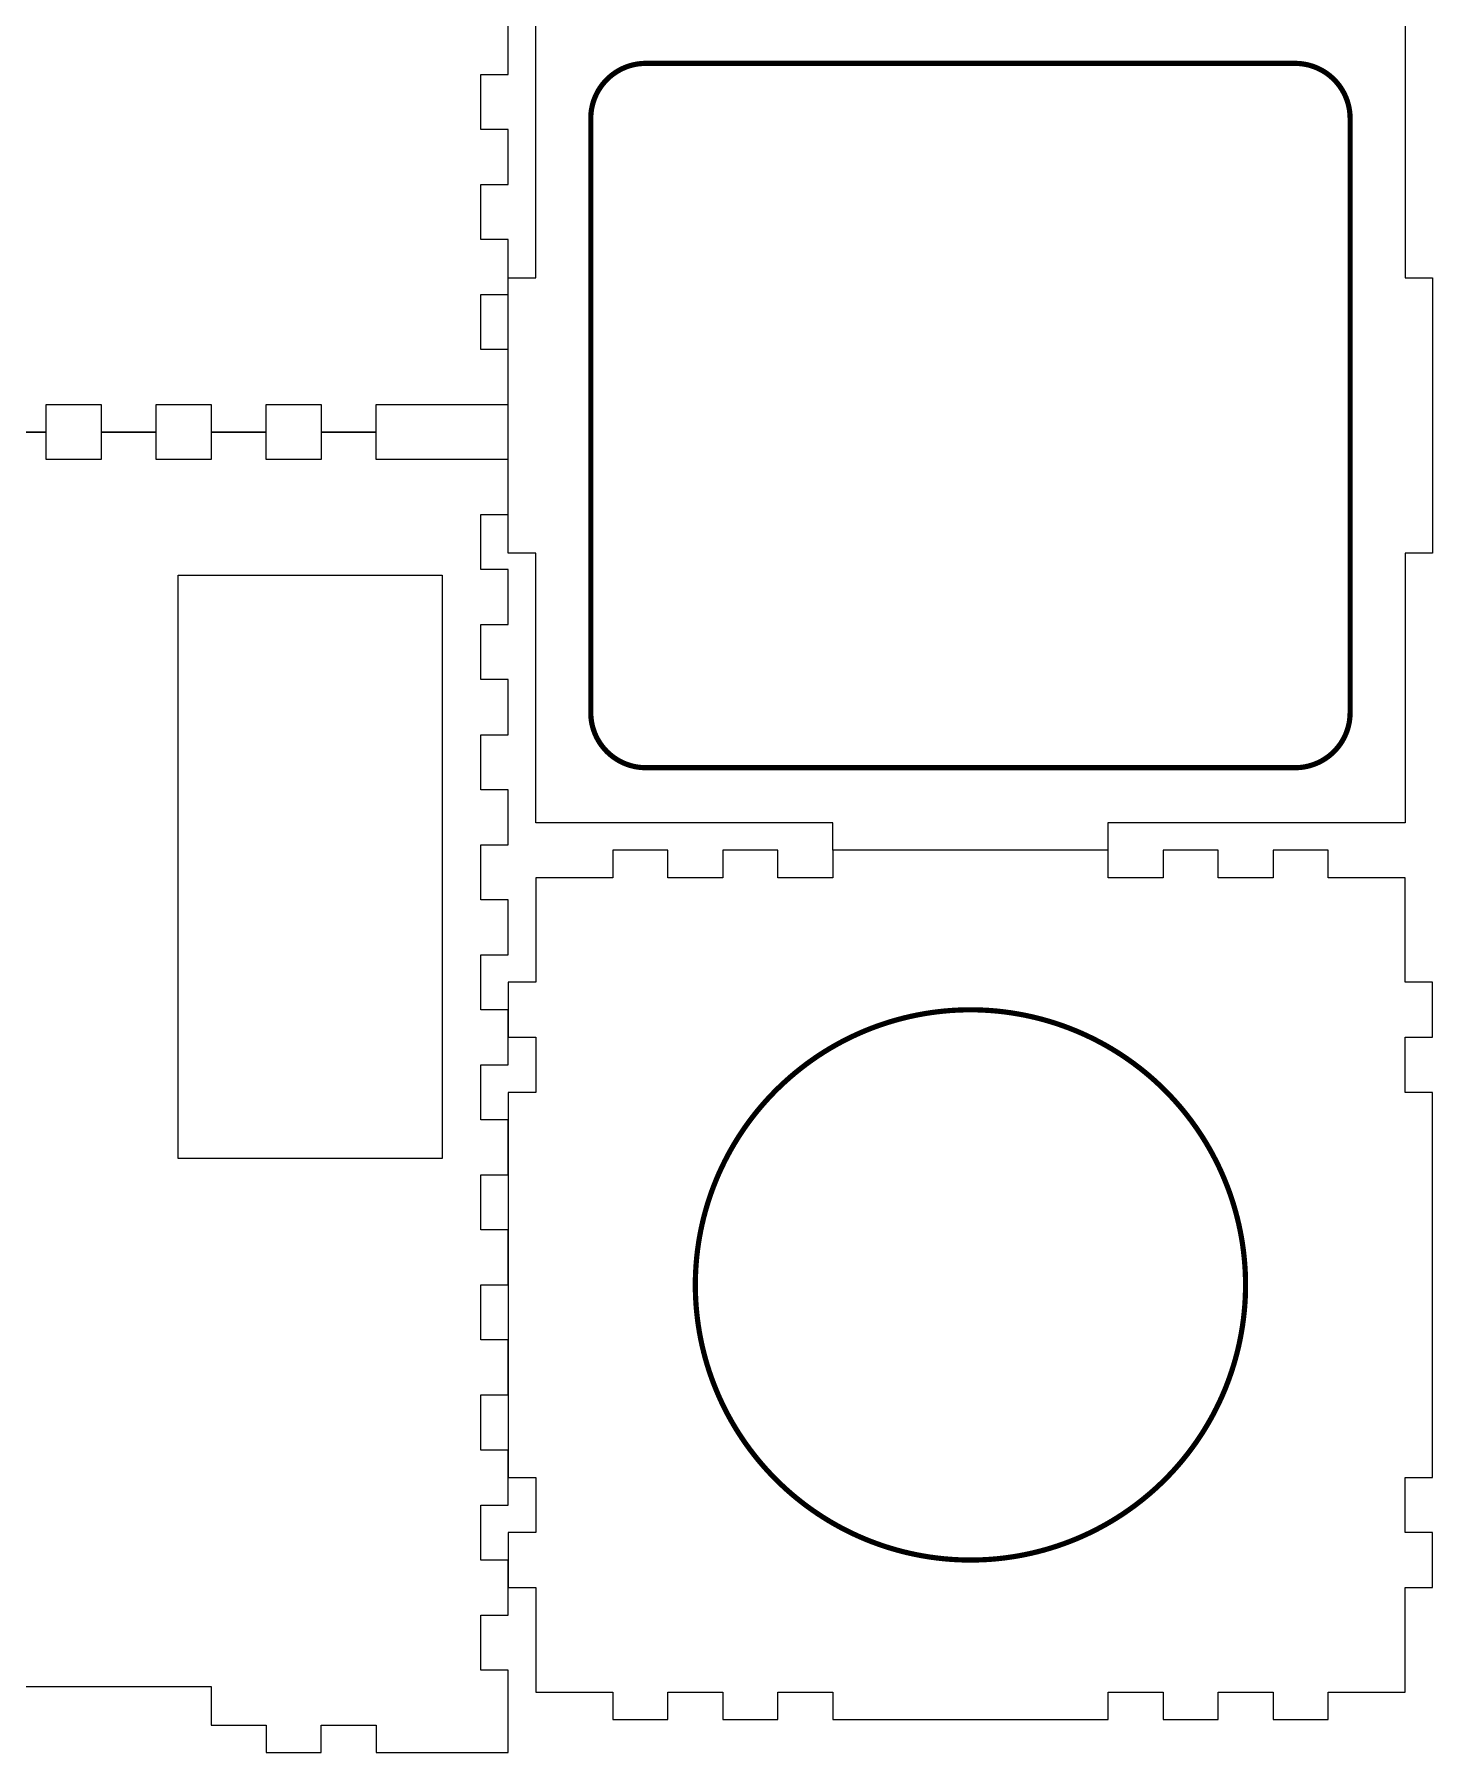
# Model space of a CAD drawing. Extents: x 0 to 494, y 0 to 480.
# Drawn here: x 239.9 to 494, y 0 to 312.3 of the extents above; entities that cross this region are included whole.
import ezdxf

# ---------------------------------------------------------------- set-up
doc = ezdxf.new("R2010")
doc.units = 0
doc.layers.get('0').update_dxf_attribs({"linetype": 'CONTINUOUS'})

msp = doc.modelspace()

# ---------------------------------------------------------------- linework, layer by layer
at = {"color": 0}
for points in [[(488.997, 169), (434.997, 169), (434.997, 164), (384.997, 164), (384.997, 169), (330.997, 169), (330.997, 218), (325.997, 218), (325.997, 268), (330.997, 268), (330.997, 317), (384.997, 317), (384.997, 322), (434.997, 322), (434.997, 317), (488.997, 317), (488.997, 268), (493.997, 268), (493.997, 218), (488.997, 218), (488.997, 169)], [(350.997, 179), (350.874, 179), (350.501, 179.013), (350.01, 179.049), (349.521, 179.11), (349.037, 179.194), (348.56, 179.301), (348.089, 179.432), (347.626, 179.586), (347.171, 179.761), (346.725, 179.958), (346.289, 180.178), (345.864, 180.418), (345.45, 180.681), (345.049, 180.962), (344.66, 181.265), (344.286, 181.587), (344.014, 181.842), (343.926, 181.929), (343.839, 182.017), (343.585, 182.289), (343.263, 182.663), (342.96, 183.05), (342.678, 183.451), (342.417, 183.865), (342.175, 184.292), (341.957, 184.728), (341.758, 185.174), (341.583, 185.628), (341.429, 186.092), (341.299, 186.563), (341.192, 187.04), (341.107, 187.524), (341.046, 188.011), (341.01, 188.504), (340.997, 188.876), (340.997, 189), (340.997, 297), (340.997, 297.124), (341.01, 297.496), (341.046, 297.989), (341.107, 298.476), (341.192, 298.96), (341.299, 299.438), (341.429, 299.908), (341.583, 300.372), (341.758, 300.826), (341.957, 301.272), (342.175, 301.708), (342.417, 302.135), (342.678, 302.549), (342.96, 302.95), (343.263, 303.338), (343.585, 303.711), (343.839, 303.983), (343.926, 304.071), (344.014, 304.158), (344.286, 304.412), (344.66, 304.735), (345.049, 305.037), (345.45, 305.319), (345.864, 305.582), (346.289, 305.822), (346.725, 306.042), (347.171, 306.239), (347.626, 306.414), (348.089, 306.568), (348.56, 306.699), (349.037, 306.806), (349.521, 306.89), (350.01, 306.951), (350.501, 306.987), (350.874, 307), (350.997, 307), (468.997, 307), (469.122, 307), (469.493, 306.987), (469.986, 306.951), (470.474, 306.89), (470.957, 306.806), (471.435, 306.699), (471.906, 306.568), (472.369, 306.414), (472.825, 306.239), (473.271, 306.042), (473.707, 305.822), (474.132, 305.582), (474.546, 305.319), (474.947, 305.037), (475.335, 304.735), (475.71, 304.412), (475.981, 304.158), (476.068, 304.071), (476.157, 303.983), (476.411, 303.711), (476.733, 303.338), (477.035, 302.95), (477.318, 302.549), (477.579, 302.135), (477.819, 301.708), (478.039, 301.272), (478.236, 300.826), (478.412, 300.372), (478.565, 299.908), (478.696, 299.438), (478.804, 298.96), (478.887, 298.476), (478.949, 297.989), (478.985, 297.496), (478.997, 297.124), (478.997, 297), (478.997, 189), (478.997, 188.876), (478.985, 188.504), (478.949, 188.011), (478.887, 187.524), (478.804, 187.04), (478.696, 186.563), (478.565, 186.092), (478.412, 185.628), (478.236, 185.174), (478.039, 184.728), (477.819, 184.292), (477.579, 183.865), (477.318, 183.451), (477.035, 183.05), (476.733, 182.663), (476.411, 182.289), (476.157, 182.017), (476.068, 181.929), (475.981, 181.842), (475.71, 181.587), (475.335, 181.265), (474.947, 180.962), (474.546, 180.681), (474.132, 180.418), (473.707, 180.178), (473.271, 179.958), (472.825, 179.761), (472.369, 179.586), (471.906, 179.432), (471.435, 179.301), (470.957, 179.194), (470.474, 179.11), (469.986, 179.049), (469.493, 179.013), (469.122, 179), (468.997, 179), (350.997, 179)], [(265.999, 214.001), (313.999, 214.001), (313.999, 108.001), (265.999, 108.001), (265.999, 214.001)], [(330.997, 159), (330.997, 140), (325.997, 140), (325.997, 130.001), (330.997, 130.001), (330.997, 120.001), (325.997, 120.001), (325.997, 50), (330.997, 50), (330.997, 39.999), (325.997, 39.999), (325.997, 30), (330.997, 30), (330.997, 11), (344.999, 11), (344.999, 6.001), (355, 6.001), (355, 11), (364.997, 11), (364.997, 6.001), (374.999, 6.001), (374.999, 11), (384.997, 11), (384.997, 6.001), (434.999, 6.001), (434.999, 11), (444.997, 11), (444.997, 6.001), (454.997, 6.001), (454.997, 11), (464.996, 11), (464.996, 6.001), (474.997, 6.001), (474.997, 11), (488.999, 11), (488.999, 30), (493.997, 30), (493.997, 39.999), (488.999, 39.999), (488.999, 50), (493.997, 50), (493.997, 120.001), (488.999, 120.001), (488.999, 130.001), (493.997, 130.001), (493.997, 140), (488.999, 140), (488.999, 159), (474.997, 159), (474.997, 164), (464.996, 164), (464.996, 159), (454.997, 159), (454.997, 164), (444.997, 164), (444.997, 159), (434.999, 159), (434.999, 164), (384.997, 164), (384.997, 159), (374.999, 159), (374.999, 164), (364.997, 164), (364.997, 159), (355, 159), (355, 164), (344.999, 164), (344.999, 159), (330.997, 159)], [(359.997, 85), (359.997, 85.311), (360.013, 86.242), (360.06, 87.48), (360.136, 88.713), (360.242, 89.942), (360.379, 91.166), (360.546, 92.384), (360.742, 93.596), (360.967, 94.801), (361.222, 95.998), (361.506, 97.188), (361.818, 98.37), (362.158, 99.542), (362.528, 100.706), (362.925, 101.859), (363.351, 103.002), (363.804, 104.135), (364.283, 105.256), (364.792, 106.365), (365.326, 107.461), (365.888, 108.545), (366.476, 109.615), (367.09, 110.672), (367.732, 111.714), (368.399, 112.741), (369.09, 113.752), (369.808, 114.748), (370.553, 115.726), (371.321, 116.688), (372.114, 117.633), (372.932, 118.559), (373.775, 119.467), (374.422, 120.136), (374.642, 120.356), (374.861, 120.575), (375.531, 121.223), (376.439, 122.066), (377.365, 122.884), (378.31, 123.677), (379.272, 124.446), (380.25, 125.189), (381.246, 125.907), (382.257, 126.6), (383.285, 127.267), (384.326, 127.907), (385.383, 128.522), (386.453, 129.11), (387.536, 129.672), (388.633, 130.206), (389.743, 130.714), (390.864, 131.194), (391.996, 131.647), (393.139, 132.073), (394.293, 132.47), (395.456, 132.839), (396.629, 133.18), (397.81, 133.493), (399, 133.776), (400.197, 134.031), (401.403, 134.256), (402.614, 134.453), (403.832, 134.619), (405.056, 134.756), (406.285, 134.862), (407.518, 134.939), (408.756, 134.985), (409.688, 135), (409.997, 135), (410.308, 135), (411.239, 134.985), (412.476, 134.939), (413.711, 134.862), (414.939, 134.756), (416.162, 134.619), (417.381, 134.453), (418.593, 134.256), (419.797, 134.031), (420.996, 133.776), (422.185, 133.493), (423.367, 133.18), (424.539, 132.839), (425.703, 132.47), (426.856, 132.073), (428, 131.647), (429.132, 131.194), (430.253, 130.714), (431.361, 130.206), (432.458, 129.672), (433.542, 129.11), (434.612, 128.522), (435.668, 127.907), (436.711, 127.267), (437.737, 126.6), (438.749, 125.907), (439.744, 125.189), (440.724, 124.446), (441.686, 123.677), (442.631, 122.884), (443.557, 122.066), (444.464, 121.223), (445.133, 120.575), (445.353, 120.356), (445.572, 120.136), (446.219, 119.467), (447.063, 118.559), (447.881, 117.633), (448.675, 116.688), (449.443, 115.726), (450.186, 114.748), (450.904, 113.752), (451.597, 112.741), (452.264, 111.714), (452.904, 110.672), (453.519, 109.615), (454.107, 108.545), (454.669, 107.461), (455.204, 106.365), (455.711, 105.256), (456.192, 104.135), (456.644, 103.002), (457.069, 101.859), (457.467, 100.706), (457.836, 99.542), (458.178, 98.37), (458.49, 97.188), (458.774, 95.998), (459.028, 94.801), (459.254, 93.596), (459.45, 92.384), (459.617, 91.166), (459.753, 89.942), (459.86, 88.713), (459.936, 87.48), (459.982, 86.242), (459.997, 85.311), (459.997, 85), (459.997, 84.69), (459.982, 83.759), (459.936, 82.521), (459.86, 81.287), (459.753, 80.059), (459.617, 78.835), (459.45, 77.617), (459.254, 76.405), (459.028, 75.2), (458.774, 74.003), (458.49, 72.813), (458.178, 71.631), (457.836, 70.459), (457.467, 69.295), (457.069, 68.142), (456.644, 66.999), (456.192, 65.866), (455.711, 64.745), (455.204, 63.636), (454.669, 62.54), (454.107, 61.456), (453.519, 60.386), (452.904, 59.329), (452.264, 58.287), (451.597, 57.26), (450.904, 56.249), (450.186, 55.254), (449.443, 54.275), (448.675, 53.313), (447.881, 52.368), (447.063, 51.442), (446.219, 50.534), (445.572, 49.865), (445.353, 49.645), (445.133, 49.426), (444.464, 48.778), (443.557, 47.935), (442.631, 47.117), (441.686, 46.324), (440.724, 45.555), (439.744, 44.812), (438.749, 44.094), (437.737, 43.401), (436.711, 42.734), (435.668, 42.093), (434.612, 41.479), (433.542, 40.891), (432.458, 40.329), (431.361, 39.795), (430.253, 39.287), (429.132, 38.806), (428, 38.354), (426.856, 37.928), (425.703, 37.531), (424.539, 37.162), (423.367, 36.821), (422.185, 36.508), (420.996, 36.225), (419.797, 35.97), (418.593, 35.745), (417.381, 35.548), (416.162, 35.382), (414.939, 35.245), (413.711, 35.138), (412.476, 35.062), (411.239, 35.016), (410.308, 35), (409.997, 35), (409.688, 35), (408.756, 35.016), (407.518, 35.062), (406.285, 35.138), (405.056, 35.245), (403.832, 35.382), (402.614, 35.548), (401.403, 35.745), (400.197, 35.97), (399, 36.225), (397.81, 36.508), (396.629, 36.821), (395.456, 37.162), (394.293, 37.531), (393.139, 37.928), (391.996, 38.354), (390.864, 38.806), (389.743, 39.287), (388.633, 39.795), (387.536, 40.329), (386.453, 40.891), (385.383, 41.479), (384.326, 42.093), (383.285, 42.734), (382.257, 43.401), (381.246, 44.094), (380.25, 44.812), (379.272, 45.555), (378.31, 46.324), (377.365, 47.117), (376.439, 47.935), (375.531, 48.778), (374.861, 49.426), (374.642, 49.645), (374.422, 49.865), (373.775, 50.534), (372.932, 51.442), (372.114, 52.368), (371.321, 53.313), (370.553, 54.275), (369.808, 55.254), (369.09, 56.249), (368.399, 57.26), (367.732, 58.287), (367.09, 59.329), (366.476, 60.386), (365.888, 61.456), (365.326, 62.54), (364.792, 63.636), (364.283, 64.745), (363.804, 65.866), (363.351, 66.999), (362.925, 68.142), (362.528, 69.295), (362.158, 70.459), (361.818, 71.631), (361.506, 72.813), (361.222, 74.003), (360.967, 75.2), (360.742, 76.405), (360.546, 77.617), (360.379, 78.835), (360.242, 80.059), (360.136, 81.287), (360.06, 82.521), (360.013, 83.759), (359.997, 84.69), (359.997, 85)]]:
    msp.add_lwpolyline(points, close=True, dxfattribs=at)
for points in [[(232, 240), (241.999, 240), (241.999, 245.001), (251.999, 245.001), (251.999, 240), (262, 240), (262, 245.001), (271.997, 245.001), (271.997, 240), (281.999, 240), (281.999, 245.001), (292, 245.001), (292, 240), (301.999, 240), (301.999, 245.001), (325.997, 245.001), (325.997, 255.001), (320.999, 255.001), (320.999, 265.001), (325.997, 265.001), (325.997, 275.001), (320.999, 275.001), (320.999, 285.001), (325.997, 285.001), (325.997, 295), (320.999, 295), (320.999, 305.001), (325.997, 305.001), (325.997, 315.001)], [(221.999, 12.001), (271.999, 12.001), (271.999, 5), (281.999, 5), (281.999, 0.001), (291.999, 0.001), (291.999, 5), (301.997, 5), (301.997, 0.001), (325.997, 0.001), (325.997, 15), (320.999, 15), (320.999, 24.999), (325.997, 24.999), (325.997, 35), (320.999, 35), (320.999, 45), (325.997, 45), (325.997, 54.999), (320.999, 54.999), (320.999, 65), (325.997, 65), (325.997, 75), (320.999, 75), (320.999, 84.999), (325.997, 84.999), (325.997, 95), (320.999, 95), (320.999, 105), (325.997, 105), (325.997, 115), (320.999, 115), (320.999, 125), (325.997, 125), (325.997, 135), (320.999, 135), (320.999, 145), (325.997, 145), (325.997, 155.001), (320.999, 155.001), (320.999, 165), (325.997, 165), (325.997, 175), (320.999, 175), (320.999, 185), (325.997, 185), (325.997, 195), (320.999, 195), (320.999, 205), (325.997, 205), (325.997, 215), (320.999, 215), (320.999, 225), (325.997, 225), (325.997, 235), (301.997, 235), (301.997, 235), (301.997, 240), (291.999, 240), (291.999, 235), (281.999, 235), (281.999, 240), (271.997, 240), (271.997, 235), (261.997, 235), (261.997, 240), (251.999, 240), (251.999, 235), (241.997, 235), (241.997, 240), (231.997, 240)]]:
    msp.add_lwpolyline(points, dxfattribs=at)
at = {"color": 0, "const_width": 0.945}
for points in [[(350.997, 179), (350.874, 179), (350.501, 179.013), (350.01, 179.049), (349.521, 179.11), (349.037, 179.194), (348.56, 179.301), (348.089, 179.432), (347.626, 179.586), (347.171, 179.761), (346.725, 179.958), (346.289, 180.178), (345.864, 180.418), (345.45, 180.681), (345.049, 180.962), (344.66, 181.265), (344.286, 181.587), (344.014, 181.842), (343.926, 181.929), (343.839, 182.017), (343.585, 182.289), (343.263, 182.663), (342.96, 183.05), (342.678, 183.451), (342.417, 183.865), (342.175, 184.292), (341.957, 184.728), (341.758, 185.174), (341.583, 185.628), (341.429, 186.092), (341.299, 186.563), (341.192, 187.04), (341.107, 187.524), (341.046, 188.011), (341.01, 188.504), (340.997, 188.876), (340.997, 189), (340.997, 297), (340.997, 297.124), (341.01, 297.496), (341.046, 297.989), (341.107, 298.476), (341.192, 298.96), (341.299, 299.438), (341.429, 299.908), (341.583, 300.372), (341.758, 300.826), (341.957, 301.272), (342.175, 301.708), (342.417, 302.135), (342.678, 302.549), (342.96, 302.95), (343.263, 303.338), (343.585, 303.711), (343.839, 303.983), (343.926, 304.071), (344.014, 304.158), (344.286, 304.412), (344.66, 304.735), (345.049, 305.037), (345.45, 305.319), (345.864, 305.582), (346.289, 305.822), (346.725, 306.042), (347.171, 306.239), (347.626, 306.414), (348.089, 306.568), (348.56, 306.699), (349.037, 306.806), (349.521, 306.89), (350.01, 306.951), (350.501, 306.987), (350.874, 307), (350.997, 307), (468.997, 307), (469.122, 307), (469.493, 306.987), (469.986, 306.951), (470.474, 306.89), (470.957, 306.806), (471.435, 306.699), (471.906, 306.568), (472.369, 306.414), (472.825, 306.239), (473.271, 306.042), (473.707, 305.822), (474.132, 305.582), (474.546, 305.319), (474.947, 305.037), (475.335, 304.735), (475.71, 304.412), (475.981, 304.158), (476.068, 304.071), (476.157, 303.983), (476.411, 303.711), (476.733, 303.338), (477.035, 302.95), (477.318, 302.549), (477.579, 302.135), (477.819, 301.708), (478.039, 301.272), (478.236, 300.826), (478.412, 300.372), (478.565, 299.908), (478.696, 299.438), (478.804, 298.96), (478.887, 298.476), (478.949, 297.989), (478.985, 297.496), (478.997, 297.124), (478.997, 297), (478.997, 189), (478.997, 188.876), (478.985, 188.504), (478.949, 188.011), (478.887, 187.524), (478.804, 187.04), (478.696, 186.563), (478.565, 186.092), (478.412, 185.628), (478.236, 185.174), (478.039, 184.728), (477.819, 184.292), (477.579, 183.865), (477.318, 183.451), (477.035, 183.05), (476.733, 182.663), (476.411, 182.289), (476.157, 182.017), (476.068, 181.929), (475.981, 181.842), (475.71, 181.587), (475.335, 181.265), (474.947, 180.962), (474.546, 180.681), (474.132, 180.418), (473.707, 180.178), (473.271, 179.958), (472.825, 179.761), (472.369, 179.586), (471.906, 179.432), (471.435, 179.301), (470.957, 179.194), (470.474, 179.11), (469.986, 179.049), (469.493, 179.013), (469.122, 179), (468.997, 179), (350.997, 179)], [(359.997, 85), (359.997, 85.311), (360.013, 86.242), (360.06, 87.48), (360.136, 88.713), (360.242, 89.942), (360.379, 91.166), (360.546, 92.384), (360.742, 93.596), (360.967, 94.801), (361.222, 95.998), (361.506, 97.188), (361.818, 98.37), (362.158, 99.542), (362.528, 100.706), (362.925, 101.859), (363.351, 103.002), (363.804, 104.135), (364.283, 105.256), (364.792, 106.365), (365.326, 107.461), (365.888, 108.545), (366.476, 109.615), (367.09, 110.672), (367.732, 111.714), (368.399, 112.741), (369.09, 113.752), (369.808, 114.748), (370.553, 115.726), (371.321, 116.688), (372.114, 117.633), (372.932, 118.559), (373.775, 119.467), (374.422, 120.136), (374.642, 120.356), (374.861, 120.575), (375.531, 121.223), (376.439, 122.066), (377.365, 122.884), (378.31, 123.677), (379.272, 124.446), (380.25, 125.189), (381.246, 125.907), (382.257, 126.6), (383.285, 127.267), (384.326, 127.907), (385.383, 128.522), (386.453, 129.11), (387.536, 129.672), (388.633, 130.206), (389.743, 130.714), (390.864, 131.194), (391.996, 131.647), (393.139, 132.073), (394.293, 132.47), (395.456, 132.839), (396.629, 133.18), (397.81, 133.493), (399, 133.776), (400.197, 134.031), (401.403, 134.256), (402.614, 134.453), (403.832, 134.619), (405.056, 134.756), (406.285, 134.862), (407.518, 134.939), (408.756, 134.985), (409.688, 135), (409.997, 135), (410.308, 135), (411.239, 134.985), (412.476, 134.939), (413.711, 134.862), (414.939, 134.756), (416.162, 134.619), (417.381, 134.453), (418.593, 134.256), (419.797, 134.031), (420.996, 133.776), (422.185, 133.493), (423.367, 133.18), (424.539, 132.839), (425.703, 132.47), (426.856, 132.073), (428, 131.647), (429.132, 131.194), (430.253, 130.714), (431.361, 130.206), (432.458, 129.672), (433.542, 129.11), (434.612, 128.522), (435.668, 127.907), (436.711, 127.267), (437.737, 126.6), (438.749, 125.907), (439.744, 125.189), (440.724, 124.446), (441.686, 123.677), (442.631, 122.884), (443.557, 122.066), (444.464, 121.223), (445.133, 120.575), (445.353, 120.356), (445.572, 120.136), (446.219, 119.467), (447.063, 118.559), (447.881, 117.633), (448.675, 116.688), (449.443, 115.726), (450.186, 114.748), (450.904, 113.752), (451.597, 112.741), (452.264, 111.714), (452.904, 110.672), (453.519, 109.615), (454.107, 108.545), (454.669, 107.461), (455.204, 106.365), (455.711, 105.256), (456.192, 104.135), (456.644, 103.002), (457.069, 101.859), (457.467, 100.706), (457.836, 99.542), (458.178, 98.37), (458.49, 97.188), (458.774, 95.998), (459.028, 94.801), (459.254, 93.596), (459.45, 92.384), (459.617, 91.166), (459.753, 89.942), (459.86, 88.713), (459.936, 87.48), (459.982, 86.242), (459.997, 85.311), (459.997, 85), (459.997, 84.69), (459.982, 83.759), (459.936, 82.521), (459.86, 81.287), (459.753, 80.059), (459.617, 78.835), (459.45, 77.617), (459.254, 76.405), (459.028, 75.2), (458.774, 74.003), (458.49, 72.813), (458.178, 71.631), (457.836, 70.459), (457.467, 69.295), (457.069, 68.142), (456.644, 66.999), (456.192, 65.866), (455.711, 64.745), (455.204, 63.636), (454.669, 62.54), (454.107, 61.456), (453.519, 60.386), (452.904, 59.329), (452.264, 58.287), (451.597, 57.26), (450.904, 56.249), (450.186, 55.254), (449.443, 54.275), (448.675, 53.313), (447.881, 52.368), (447.063, 51.442), (446.219, 50.534), (445.572, 49.865), (445.353, 49.645), (445.133, 49.426), (444.464, 48.778), (443.557, 47.935), (442.631, 47.117), (441.686, 46.324), (440.724, 45.555), (439.744, 44.812), (438.749, 44.094), (437.737, 43.401), (436.711, 42.734), (435.668, 42.093), (434.612, 41.479), (433.542, 40.891), (432.458, 40.329), (431.361, 39.795), (430.253, 39.287), (429.132, 38.806), (428, 38.354), (426.856, 37.928), (425.703, 37.531), (424.539, 37.162), (423.367, 36.821), (422.185, 36.508), (420.996, 36.225), (419.797, 35.97), (418.593, 35.745), (417.381, 35.548), (416.162, 35.382), (414.939, 35.245), (413.711, 35.138), (412.476, 35.062), (411.239, 35.016), (410.308, 35), (409.997, 35), (409.688, 35), (408.756, 35.016), (407.518, 35.062), (406.285, 35.138), (405.056, 35.245), (403.832, 35.382), (402.614, 35.548), (401.403, 35.745), (400.197, 35.97), (399, 36.225), (397.81, 36.508), (396.629, 36.821), (395.456, 37.162), (394.293, 37.531), (393.139, 37.928), (391.996, 38.354), (390.864, 38.806), (389.743, 39.287), (388.633, 39.795), (387.536, 40.329), (386.453, 40.891), (385.383, 41.479), (384.326, 42.093), (383.285, 42.734), (382.257, 43.401), (381.246, 44.094), (380.25, 44.812), (379.272, 45.555), (378.31, 46.324), (377.365, 47.117), (376.439, 47.935), (375.531, 48.778), (374.861, 49.426), (374.642, 49.645), (374.422, 49.865), (373.775, 50.534), (372.932, 51.442), (372.114, 52.368), (371.321, 53.313), (370.553, 54.275), (369.808, 55.254), (369.09, 56.249), (368.399, 57.26), (367.732, 58.287), (367.09, 59.329), (366.476, 60.386), (365.888, 61.456), (365.326, 62.54), (364.792, 63.636), (364.283, 64.745), (363.804, 65.866), (363.351, 66.999), (362.925, 68.142), (362.528, 69.295), (362.158, 70.459), (361.818, 71.631), (361.506, 72.813), (361.222, 74.003), (360.967, 75.2), (360.742, 76.405), (360.546, 77.617), (360.379, 78.835), (360.242, 80.059), (360.136, 81.287), (360.06, 82.521), (360.013, 83.759), (359.997, 84.69), (359.997, 85)]]:
    msp.add_lwpolyline(points, close=True, dxfattribs=at)

doc.saveas('drawing.dxf')
